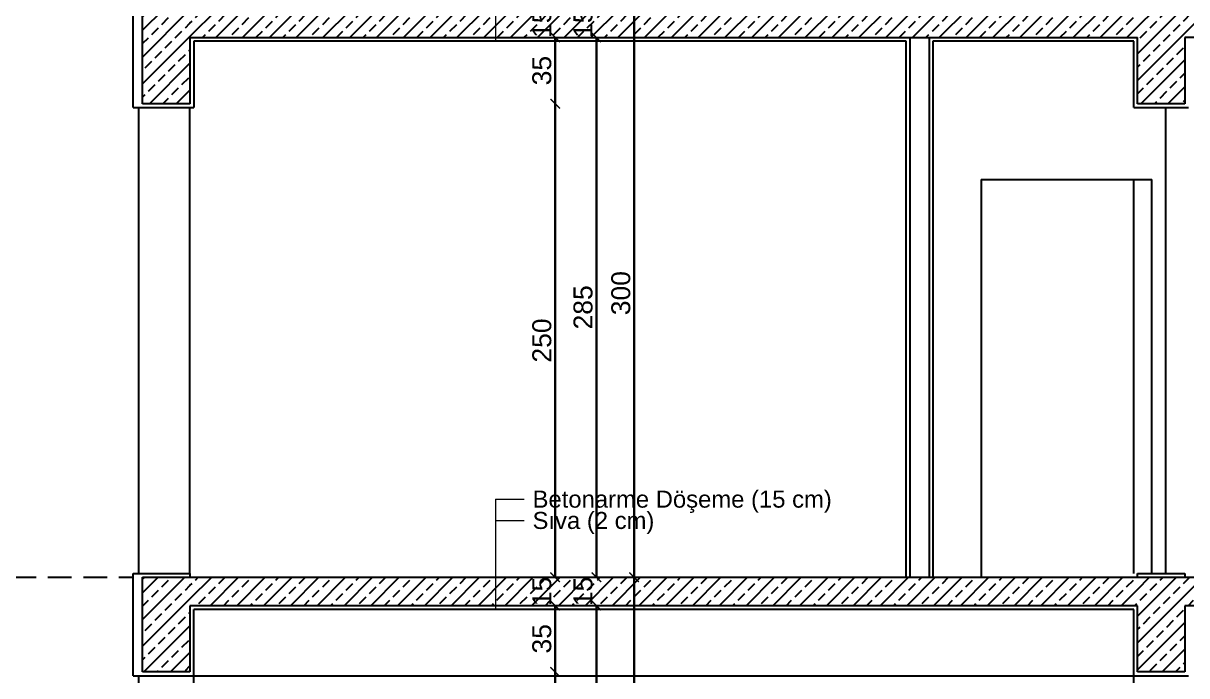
# Model space of a CAD drawing. Header units: millimetres. Extents: x 2232 to 85269, y -3593 to 5869.
# Drawn here: x 75888 to 76502, y 4588 to 4933 of the extents above; entities that cross this region are included whole.
import ezdxf

# ---------------------------------------------------------------- set-up
doc = ezdxf.new("R2010")
doc.units = ezdxf.units.MM
doc.linetypes.add('DASHED4', pattern=[18.75, 12.5, -6.25])
doc.layers.add('Standart', color=7, linetype='Continuous')
doc.layers.add('ölçü iç', color=170, linetype='Continuous', lineweight=9)
doc.layers.add('ÖLÇÜ İÇ', color=7, linetype='Continuous', lineweight=9)
doc.styles.add('arial_1_18', font='arial.ttf', dxfattribs={"height": 0.2})
doc.styles.get("Standard").update_dxf_attribs({"font": 'arial.ttf'})
doc.dimstyles.new('zulay iç ölçü', dxfattribs={"dimtxt": 10, "dimasz": 5, "dimexe": 0.18, "dimexo": 0, "dimgap": 2, "dimtad": 3, "dimdec": 0, "dimzin": 0, "dimdsep": 46, "dimtxsty": 'Standard', "dimblk": 'ARCHTICK', "dimcen": 0.09, "dimse1": 1, "dimse2": 1, "dimadec": 0, "dimazin": 0, "dimtfac": 1, "dimtdec": 0, "dimtix": 1, "dimtofl": 0, "dimtmove": 0, "dimatfit": 3, "dimldrblk": 'ARCHTICK', "dimfxl": 1, "dimtolj": 1, "dimtzin": 0, "dimarcsym": 0})
pattern_1 = [(45, (0, 0), (-7.07107, 7.07107), []), (45, (7.071, 0), (-7.07107, 7.07107), [5, -2.5])]

# ---------------------------------------------------------------- blocks, each defined once
blk = doc.blocks.new('IDE936Entity10960')
at = {"layer": 'Standart', "color": 123, "linetype": 'DASHED4', "lineweight": -3}
blk.add_lwpolyline([(-350, 450), (-5, 450)], dxfattribs=at)
blk = doc.blocks.new('IDE936Entity11018')
at = {"layer": 'Standart', "color": 173, "linetype": 'Continuous', "lineweight": 5}
for points in [[(186.29, 791.25), (186.29, 733)], [(186.29, 791.25), (201.29, 791.25)], [(186.29, 780), (201.29, 780)]]:
    blk.add_lwpolyline(points, dxfattribs=at)
at = {"layer": 'Standart', "color": 173, "linetype": 'Continuous', "lineweight": 5, "style": 'arial_1_18'}
for s, p in [('Betonarme Döşeme (15 cm)', (205.79, 786.75)), ('Sıva (2 cm)', (205.79, 775.5))]:
    blk.add_text(s, height=9, dxfattribs=at).set_placement(p)
blk = doc.blocks.new('IDE936Entity11025')
at = {"layer": 'Standart', "color": 173, "linetype": 'Continuous', "lineweight": 5}
for points in [[(186.29, 491.25), (186.29, 433)], [(186.29, 491.25), (201.29, 491.25)], [(186.29, 480), (201.29, 480)]]:
    blk.add_lwpolyline(points, dxfattribs=at)
at = {"layer": 'Standart', "color": 173, "linetype": 'Continuous', "lineweight": 5, "style": 'arial_1_18'}
for s, p in [('Betonarme Döşeme (15 cm)', (205.79, 486.75)), ('Sıva (2 cm)', (205.79, 475.5))]:
    blk.add_text(s, height=9, dxfattribs=at).set_placement(p)
blk = doc.blocks.new('IDE936Entity11077')
at = {"layer": 'Standart', "linetype": 'Continuous', "lineweight": -3}
h = blk.add_hatch(dxfattribs=at)
h.set_pattern_fill('ANSI33', color=171, scale=40, style=0)
h.set_pattern_definition(pattern_1)
h.paths.add_polyline_path([(550, 700), (525, 700), (525, 750), (550, 750)])
blk = doc.blocks.new('IDE936Entity11078')
at = {"layer": 'Standart', "linetype": 'Continuous', "lineweight": -3}
h = blk.add_hatch(dxfattribs=at)
h.set_pattern_fill('ANSI33', color=171, scale=40, style=0)
h.set_pattern_definition(pattern_1)
h.paths.add_polyline_path([(25, 700), (0, 700), (0, 750), (25, 750)])
blk = doc.blocks.new('IDE936Entity11079')
at = {"layer": 'Standart', "linetype": 'Continuous', "lineweight": -3}
h = blk.add_hatch(dxfattribs=at)
h.set_pattern_fill('ANSI33', color=171, scale=40, style=0)
h.set_pattern_definition(pattern_1)
h.paths.add_polyline_path([(525, 735), (25, 735), (25, 750), (525, 750)])
blk = doc.blocks.new('IDE936Entity11080')
at = {"layer": 'Standart', "linetype": 'Continuous', "lineweight": -3}
h = blk.add_hatch(dxfattribs=at)
h.set_pattern_fill('ANSI33', color=171, scale=40, style=0)
h.set_pattern_definition(pattern_1)
h.paths.add_polyline_path([(975, 735), (550, 735), (550, 750), (975, 750)])
blk = doc.blocks.new('IDE936Entity11086')
at = {"layer": 'Standart', "linetype": 'Continuous', "lineweight": -3}
h = blk.add_hatch(dxfattribs=at)
h.set_pattern_fill('ANSI33', color=171, scale=40, style=0)
h.set_pattern_definition(pattern_1)
h.paths.add_polyline_path([(25, 400), (0, 400), (0, 450), (25, 450)])
blk = doc.blocks.new('IDE936Entity11087')
at = {"layer": 'Standart', "linetype": 'Continuous', "lineweight": -3}
h = blk.add_hatch(dxfattribs=at)
h.set_pattern_fill('ANSI33', color=171, scale=40, style=0)
h.set_pattern_definition(pattern_1)
h.paths.add_polyline_path([(550, 400), (525, 400), (525, 450), (550, 450)])
blk = doc.blocks.new('IDE936Entity11094')
at = {"layer": 'Standart', "linetype": 'Continuous', "lineweight": -3}
h = blk.add_hatch(dxfattribs=at)
h.set_pattern_fill('ANSI33', color=171, scale=40, style=0)
h.set_pattern_definition(pattern_1)
h.paths.add_polyline_path([(525, 435), (25, 435), (25, 450), (525, 450)])
blk = doc.blocks.new('IDE936Entity11100')
at = {"layer": 'Standart', "linetype": 'Continuous', "lineweight": -3}
h = blk.add_hatch(dxfattribs=at)
h.set_pattern_fill('ANSI33', color=171, scale=40, style=0)
h.set_pattern_definition(pattern_1)
h.paths.add_polyline_path([(975, 435), (550, 435), (550, 450), (975, 450)])
blk = doc.blocks.new('IDE936Entity11205')
at = {"layer": 'Standart', "color": 159, "linetype": 'Continuous', "lineweight": -3}
blk.add_lwpolyline([(523, 452), (523, 660.05)], dxfattribs=at)
blk = doc.blocks.new('IDE936Entity11206')
at = {"layer": 'Standart', "color": 159, "linetype": 'Continuous', "lineweight": -3}
blk.add_lwpolyline([(-2, 452), (-2, 698)], dxfattribs=at)
blk = doc.blocks.new('IDE936Entity11208')
at = {"layer": 'Standart', "color": 159, "linetype": 'Continuous', "lineweight": -3}
blk.add_lwpolyline([(25, 452), (25, 698)], dxfattribs=at)
blk = doc.blocks.new('IDE936Entity11209')
at = {"layer": 'Standart', "color": 159, "linetype": 'Continuous', "lineweight": -3}
blk.add_lwpolyline([(540, 452), (540, 698)], dxfattribs=at)
blk = doc.blocks.new('IDE936Entity11210')
at = {"layer": 'Standart', "color": 159, "linetype": 'Continuous', "lineweight": -3}
blk.add_lwpolyline([(442.5, 660.05), (442.5, 450.05)], dxfattribs=at)
blk = doc.blocks.new('IDE936Entity11211')
at = {"layer": 'Standart', "color": 159, "linetype": 'Continuous', "lineweight": -3}
blk.add_lwpolyline([(532.5, 452), (532.5, 660.05)], dxfattribs=at)
blk = doc.blocks.new('IDE936Entity11212')
at = {"layer": 'Standart', "color": 159, "linetype": 'Continuous', "lineweight": -3}
blk.add_lwpolyline([(442.5, 660.05), (523, 660.05)], dxfattribs=at)
blk = doc.blocks.new('IDE936Entity11237')
at = {"layer": 'Standart', "color": 159, "linetype": 'Continuous', "lineweight": -3}
blk.add_lwpolyline([(-2, 52), (-2, 398)], dxfattribs=at)
blk = doc.blocks.new('IDE936Entity11238')
at = {"layer": 'Standart', "color": 159, "linetype": 'Continuous', "lineweight": -3}
blk.add_lwpolyline([(27, 52), (27, 398)], dxfattribs=at)
blk = doc.blocks.new('IDE936Entity11239')
at = {"layer": 'Standart', "color": 159, "linetype": 'Continuous', "lineweight": -3}
blk.add_lwpolyline([(523, 52), (523, 398)], dxfattribs=at)
blk = doc.blocks.new('IDE936Entity11253')
at = {"layer": 'Standart', "color": 159, "linetype": 'Continuous', "lineweight": -3}
blk.add_lwpolyline([(27, 398), (523, 398)], dxfattribs=at)
blk = doc.blocks.new('IDE936Entity11373')
at = {"layer": 'Standart', "color": 159, "linetype": 'Continuous', "lineweight": -3}
blk.add_lwpolyline([(525, 700), (525, 735)], dxfattribs=at)
blk = doc.blocks.new('IDE936Entity11374')
at = {"layer": 'Standart', "color": 159, "linetype": 'Continuous', "lineweight": -3}
blk.add_lwpolyline([(550, 700), (525, 700)], dxfattribs=at)
blk = doc.blocks.new('IDE936Entity11377')
at = {"layer": 'Standart', "color": 159, "linetype": 'Continuous', "lineweight": -3}
blk.add_lwpolyline([(0, 700), (0, 750)], dxfattribs=at)
blk = doc.blocks.new('IDE936Entity11378')
at = {"layer": 'Standart', "color": 159, "linetype": 'Continuous', "lineweight": -3}
blk.add_lwpolyline([(25, 700), (0, 700)], dxfattribs=at)
blk = doc.blocks.new('IDE936Entity11383')
at = {"layer": 'Standart', "color": 159, "linetype": 'Continuous', "lineweight": -3}
blk.add_lwpolyline([(25, 735), (405, 735)], dxfattribs=at)
blk = doc.blocks.new('IDE936Entity11384')
at = {"layer": 'Standart', "color": 159, "linetype": 'Continuous', "lineweight": -3}
blk.add_lwpolyline([(405, 735), (415, 735)], dxfattribs=at)
blk = doc.blocks.new('IDE936Entity11385')
at = {"layer": 'Standart', "color": 159, "linetype": 'Continuous', "lineweight": -3}
blk.add_lwpolyline([(415, 735), (525, 735)], dxfattribs=at)
blk = doc.blocks.new('IDE936Entity11386')
at = {"layer": 'Standart', "color": 159, "linetype": 'Continuous', "lineweight": -3}
blk.add_lwpolyline([(975, 735), (550, 735)], dxfattribs=at)
blk = doc.blocks.new('IDE936Entity11394')
at = {"layer": 'Standart', "color": 159, "linetype": 'Continuous', "lineweight": -3}
blk.add_lwpolyline([(0, 400), (0, 450)], dxfattribs=at)
blk = doc.blocks.new('IDE936Entity11395')
at = {"layer": 'Standart', "color": 159, "linetype": 'Continuous', "lineweight": -3}
blk.add_lwpolyline([(25, 400), (0, 400)], dxfattribs=at)
blk = doc.blocks.new('IDE936Entity11396')
at = {"layer": 'Standart', "color": 159, "linetype": 'Continuous', "lineweight": -3}
blk.add_lwpolyline([(0, 450), (25, 450)], dxfattribs=at)
blk = doc.blocks.new('IDE936Entity11397')
at = {"layer": 'Standart', "color": 159, "linetype": 'Continuous', "lineweight": -3}
blk.add_lwpolyline([(25, 450), (403, 450)], dxfattribs=at)
blk = doc.blocks.new('IDE936Entity11398')
at = {"layer": 'Standart', "color": 159, "linetype": 'Continuous', "lineweight": -3}
blk.add_lwpolyline([(405, 450), (415, 450)], dxfattribs=at)
blk = doc.blocks.new('IDE936Entity11399')
at = {"layer": 'Standart', "color": 159, "linetype": 'Continuous', "lineweight": -3}
blk.add_lwpolyline([(415, 450), (417, 450)], dxfattribs=at)
blk = doc.blocks.new('IDE936Entity11400')
at = {"layer": 'Standart', "color": 159, "linetype": 'Continuous', "lineweight": -3}
blk.add_lwpolyline([(525, 400), (525, 435)], dxfattribs=at)
blk = doc.blocks.new('IDE936Entity11401')
at = {"layer": 'Standart', "color": 159, "linetype": 'Continuous', "lineweight": -3}
blk.add_lwpolyline([(550, 400), (525, 400)], dxfattribs=at)
blk = doc.blocks.new('IDE936Entity11402')
at = {"layer": 'Standart', "color": 159, "linetype": 'Continuous', "lineweight": -3}
blk.add_lwpolyline([(525, 450.05), (550, 450)], dxfattribs=at)
blk = doc.blocks.new('IDE936Entity11403')
at = {"layer": 'Standart', "color": 159, "linetype": 'Continuous', "lineweight": -3}
blk.add_lwpolyline([(550, 450), (890, 450.05)], dxfattribs=at)
blk = doc.blocks.new('IDE936Entity11430')
at = {"layer": 'Standart', "color": 159, "linetype": 'Continuous', "lineweight": -3}
blk.add_lwpolyline([(25, 435), (25, 400)], dxfattribs=at)
blk = doc.blocks.new('IDE936Entity11431')
at = {"layer": 'Standart', "color": 159, "linetype": 'Continuous', "lineweight": -3}
blk.add_lwpolyline([(525, 435), (25, 435)], dxfattribs=at)
blk = doc.blocks.new('IDE936Entity11442')
at = {"layer": 'Standart', "color": 159, "linetype": 'Continuous', "lineweight": -3}
blk.add_lwpolyline([(550, 435), (550, 400)], dxfattribs=at)
blk = doc.blocks.new('IDE936Entity11443')
at = {"layer": 'Standart', "color": 159, "linetype": 'Continuous', "lineweight": -3}
blk.add_lwpolyline([(975, 435), (550, 435)], dxfattribs=at)
blk = doc.blocks.new('IDE936Entity11509')
at = {"layer": 'Standart', "color": 159, "linetype": 'Continuous', "lineweight": -3}
blk.add_lwpolyline([(550, 735), (550, 700)], dxfattribs=at)
blk = doc.blocks.new('IDE936Entity11510')
at = {"layer": 'Standart', "color": 159, "linetype": 'Continuous', "lineweight": -3}
blk.add_lwpolyline([(25, 735), (25, 700)], dxfattribs=at)
blk = doc.blocks.new('IDE936Entity11543')
at = {"layer": 'Standart', "color": 166, "linetype": 'Continuous', "lineweight": -3}
blk.add_lwpolyline([(405, 450), (405, 735)], dxfattribs=at)
blk = doc.blocks.new('IDE936Entity11544')
at = {"layer": 'Standart', "color": 166, "linetype": 'Continuous', "lineweight": -3}
blk.add_lwpolyline([(415, 735), (415, 450)], dxfattribs=at)
blk = doc.blocks.new('IDE936Entity11695')
at = {"layer": 'Standart', "color": 11, "linetype": 'Continuous', "lineweight": -3}
blk.add_lwpolyline([(523, 698), (540, 698)], dxfattribs=at)
blk = doc.blocks.new('IDE936Entity11696')
at = {"layer": 'Standart', "color": 11, "linetype": 'Continuous', "lineweight": -3}
blk.add_lwpolyline([(523, 698), (523, 733)], dxfattribs=at)
blk = doc.blocks.new('IDE936Entity11697')
at = {"layer": 'Standart', "color": 11, "linetype": 'Continuous', "lineweight": -3}
blk.add_lwpolyline([(523, 733), (417, 733)], dxfattribs=at)
blk = doc.blocks.new('IDE936Entity11698')
at = {"layer": 'Standart', "color": 11, "linetype": 'Continuous', "lineweight": -3}
blk.add_lwpolyline([(417, 733), (417, 450)], dxfattribs=at)
blk = doc.blocks.new('IDE936Entity11714')
at = {"layer": 'Standart', "color": 11, "linetype": 'Continuous', "lineweight": -3}
blk.add_lwpolyline([(525, 450.05), (525, 452)], dxfattribs=at)
blk = doc.blocks.new('IDE936Entity11715')
at = {"layer": 'Standart', "color": 11, "linetype": 'Continuous', "lineweight": -3}
blk.add_lwpolyline([(525, 452), (532.5, 452)], dxfattribs=at)
blk = doc.blocks.new('IDE936Entity11716')
at = {"layer": 'Standart', "color": 11, "linetype": 'Continuous', "lineweight": -3}
blk.add_lwpolyline([(550, 452), (550, 450)], dxfattribs=at)
blk = doc.blocks.new('IDE936Entity11717')
at = {"layer": 'Standart', "color": 11, "linetype": 'Continuous', "lineweight": -3}
blk.add_lwpolyline([(403, 450), (403, 733)], dxfattribs=at)
blk = doc.blocks.new('IDE936Entity11718')
at = {"layer": 'Standart', "color": 11, "linetype": 'Continuous', "lineweight": -3}
blk.add_lwpolyline([(403, 733), (27, 733)], dxfattribs=at)
blk = doc.blocks.new('IDE936Entity11719')
at = {"layer": 'Standart', "color": 11, "linetype": 'Continuous', "lineweight": -3}
blk.add_lwpolyline([(27, 733), (27, 698)], dxfattribs=at)
blk = doc.blocks.new('IDE936Entity11720')
at = {"layer": 'Standart', "color": 11, "linetype": 'Continuous', "lineweight": -3}
blk.add_lwpolyline([(-5, 698), (-5, 752)], dxfattribs=at)
blk = doc.blocks.new('IDE936Entity11743')
at = {"layer": 'Standart', "color": 11, "linetype": 'Continuous', "lineweight": -3}
blk.add_lwpolyline([(523, 398), (523, 433)], dxfattribs=at)
blk = doc.blocks.new('IDE936Entity11744')
at = {"layer": 'Standart', "color": 11, "linetype": 'Continuous', "lineweight": -3}
blk.add_lwpolyline([(523, 433), (27, 433)], dxfattribs=at)
blk = doc.blocks.new('IDE936Entity11745')
at = {"layer": 'Standart', "color": 11, "linetype": 'Continuous', "lineweight": -3}
blk.add_lwpolyline([(27, 398), (27, 433)], dxfattribs=at)
blk = doc.blocks.new('IDE936Entity11746')
at = {"layer": 'Standart', "color": 11, "linetype": 'Continuous', "lineweight": -3}
blk.add_lwpolyline([(-5, 398), (-5, 452)], dxfattribs=at)
blk = doc.blocks.new('IDE936Entity11747')
at = {"layer": 'Standart', "color": 11, "linetype": 'Continuous', "lineweight": -3}
blk.add_lwpolyline([(25, 452), (25, 450)], dxfattribs=at)
blk = doc.blocks.new('IDE936Entity11817')
at = {"layer": 'Standart', "color": 159, "linetype": 'Continuous', "lineweight": -3}
blk.add_lwpolyline([(523, 660.05), (532.5, 660.05)], dxfattribs=at)
blk = doc.blocks.new('IDE936Entity11854')
at = {"layer": 'Standart', "color": 159, "linetype": 'Continuous', "lineweight": -3}
blk.add_lwpolyline([(403, 450), (405, 450)], dxfattribs=at)
blk = doc.blocks.new('IDE936Entity11855')
at = {"layer": 'Standart', "color": 159, "linetype": 'Continuous', "lineweight": -3}
blk.add_lwpolyline([(417, 450), (442.5, 450.05)], dxfattribs=at)
blk = doc.blocks.new('IDE936Entity11856')
at = {"layer": 'Standart', "color": 159, "linetype": 'Continuous', "lineweight": -3}
blk.add_lwpolyline([(442.5, 450.05), (525, 450.05)], dxfattribs=at)
blk = doc.blocks.new('IDE936Entity11924')
at = {"layer": 'Standart', "color": 11, "linetype": 'Continuous', "lineweight": -3}
blk.add_lwpolyline([(540, 698), (552, 698)], dxfattribs=at)
blk = doc.blocks.new('IDE936Entity11927')
at = {"layer": 'Standart', "color": 11, "linetype": 'Continuous', "lineweight": -3}
blk.add_lwpolyline([(532.5, 452), (540, 452)], dxfattribs=at)
blk = doc.blocks.new('IDE936Entity11928')
at = {"layer": 'Standart', "color": 11, "linetype": 'Continuous', "lineweight": -3}
blk.add_lwpolyline([(540, 452), (550, 452)], dxfattribs=at)
blk = doc.blocks.new('IDE936Entity11929')
at = {"layer": 'Standart', "color": 11, "linetype": 'Continuous', "lineweight": -3}
blk.add_lwpolyline([(-5, 698), (27, 698)], dxfattribs=at)
blk = doc.blocks.new('IDE936Entity11937')
at = {"layer": 'Standart', "color": 11, "linetype": 'Continuous', "lineweight": -3}
blk.add_lwpolyline([(523, 398), (552, 398)], dxfattribs=at)
blk = doc.blocks.new('IDE936Entity11938')
at = {"layer": 'Standart', "color": 11, "linetype": 'Continuous', "lineweight": -3}
blk.add_lwpolyline([(-5, 398), (27, 398)], dxfattribs=at)
blk = doc.blocks.new('IDE936Entity11939')
at = {"layer": 'Standart', "color": 11, "linetype": 'Continuous', "lineweight": -3}
blk.add_lwpolyline([(-5, 452), (25, 452)], dxfattribs=at)
blk = doc.blocks.new('_ArchTick')
at = {"color": 0, "linetype": 'ByBlock', "const_width": 0.15}
blk.add_lwpolyline([(-0.5, -0.5), (0.5, 0.5)], dxfattribs=at)
blk = doc.blocks.new('*D2447')
at = {"layer": 'Defpoints', "color": 0, "transparency": 16777216}
for p in [(661197.5, -127078.54), (661197.5, -127093.54), (661204.5, -127093.54)]:
    blk.add_point(p, dxfattribs=at)
at = {"layer": 'ÖLÇÜ İÇ', "color": 0, "lineweight": -2, "transparency": 16777216}
for p, q in [((661204.5, -127078.54), (661204.5, -127073.54)), ((661204.5, -127093.54), (661204.5, -127098.54))]:
    blk.add_line(p, q, dxfattribs=at)
at = {"layer": 'ÖLÇÜ İÇ', "color": 0, "lineweight": -2, "transparency": 16777216, "xscale": 5, "yscale": 5, "zscale": 5}
for p, rotation in [((661204.5, -127078.54), 270), ((661204.5, -127093.54), 90)]:
    blk.add_blockref('_ArchTick', p, dxfattribs=dict(at, rotation=rotation))
at = {"layer": 'ÖLÇÜ İÇ', "color": 0, "transparency": 16777216, "insert": (661197.5, -127086.04), "char_height": 10, "attachment_point": 5, "rotation": 90}
blk.add_mtext('\\A1;15', dxfattribs=at)
blk = doc.blocks.new('*D2448')
at = {"layer": 'Defpoints', "color": 0, "transparency": 16777216}
for p in [(661197.5, -127093.54), (661177.16, -127128.54), (661204.5, -127128.54)]:
    blk.add_point(p, dxfattribs=at)
at = {"layer": 'ÖLÇÜ İÇ', "color": 0, "lineweight": -2, "transparency": 16777216}
blk.add_line((661204.5, -127093.54), (661204.5, -127128.54), dxfattribs=at)
at = {"layer": 'ÖLÇÜ İÇ', "color": 0, "lineweight": -2, "transparency": 16777216, "xscale": 5, "yscale": 5, "zscale": 5}
for p, rotation in [((661204.5, -127093.54), 90), ((661204.5, -127128.54), 270)]:
    blk.add_blockref('_ArchTick', p, dxfattribs=dict(at, rotation=rotation))
at = {"layer": 'ÖLÇÜ İÇ', "color": 0, "transparency": 16777216, "insert": (661197.5, -127111.04), "char_height": 10, "attachment_point": 5, "rotation": 90}
blk.add_mtext('\\A1;35', dxfattribs=at)
blk = doc.blocks.new('*D2449')
at = {"layer": 'Defpoints', "color": 0, "transparency": 16777216}
for p in [(661177.16, -127128.54), (661187, -127378.54), (661204.5, -127378.54)]:
    blk.add_point(p, dxfattribs=at)
at = {"layer": 'ÖLÇÜ İÇ', "color": 0, "lineweight": -2, "transparency": 16777216}
blk.add_line((661204.5, -127128.54), (661204.5, -127378.54), dxfattribs=at)
at = {"layer": 'ÖLÇÜ İÇ', "color": 0, "lineweight": -2, "transparency": 16777216, "xscale": 5, "yscale": 5, "zscale": 5}
for p, rotation in [((661204.5, -127128.54), 90), ((661204.5, -127378.54), 270)]:
    blk.add_blockref('_ArchTick', p, dxfattribs=dict(at, rotation=rotation))
at = {"layer": 'ÖLÇÜ İÇ', "color": 0, "transparency": 16777216, "insert": (661197.5, -127253.54), "char_height": 10, "attachment_point": 5, "rotation": 90}
blk.add_mtext('\\A1;250', dxfattribs=at)
blk = doc.blocks.new('*D2450')
at = {"layer": 'Defpoints', "color": 0, "transparency": 16777216}
for p in [(661246.19, -127078.54), (661246.19, -127378.54), (661246.19, -127378.54)]:
    blk.add_point(p, dxfattribs=at)
at = {"layer": 'ÖLÇÜ İÇ', "color": 0, "lineweight": -2, "transparency": 16777216}
blk.add_line((661246.19, -127078.54), (661246.19, -127378.54), dxfattribs=at)
at = {"layer": 'ÖLÇÜ İÇ', "color": 0, "lineweight": -2, "transparency": 16777216, "xscale": 5, "yscale": 5, "zscale": 5}
for p, rotation in [((661246.19, -127078.54), 90), ((661246.19, -127378.54), 270)]:
    blk.add_blockref('_ArchTick', p, dxfattribs=dict(at, rotation=rotation))
at = {"layer": 'ÖLÇÜ İÇ', "color": 0, "transparency": 16777216, "insert": (661239.19, -127228.54), "char_height": 10, "attachment_point": 5, "rotation": 90}
blk.add_mtext('\\A1;300', dxfattribs=at)
blk = doc.blocks.new('*D2462')
at = {"layer": 'Defpoints', "color": 0, "transparency": 16777216}
for p in [(661220.99, -127078.54), (661178.88, -127093.54), (661226.24, -127093.54)]:
    blk.add_point(p, dxfattribs=at)
at = {"layer": 'ÖLÇÜ İÇ', "color": 0, "lineweight": -2, "transparency": 16777216}
for p, q in [((661226.24, -127078.54), (661226.24, -127073.54)), ((661226.24, -127093.54), (661226.24, -127098.54))]:
    blk.add_line(p, q, dxfattribs=at)
at = {"layer": 'ÖLÇÜ İÇ', "color": 0, "lineweight": -2, "transparency": 16777216, "xscale": 5, "yscale": 5, "zscale": 5}
for p, rotation in [((661226.24, -127078.54), 270), ((661226.24, -127093.54), 90)]:
    blk.add_blockref('_ArchTick', p, dxfattribs=dict(at, rotation=rotation))
at = {"layer": 'ÖLÇÜ İÇ', "color": 0, "transparency": 16777216, "insert": (661219.24, -127086.04), "char_height": 10, "attachment_point": 5, "rotation": 90}
blk.add_mtext('\\A1;15', dxfattribs=at)
blk = doc.blocks.new('*D2463')
at = {"layer": 'Defpoints', "color": 0, "transparency": 16777216}
for p in [(661178.88, -127093.54), (661226.24, -127378.54), (661226.24, -127378.54)]:
    blk.add_point(p, dxfattribs=at)
at = {"layer": 'ÖLÇÜ İÇ', "color": 0, "lineweight": -2, "transparency": 16777216}
blk.add_line((661226.24, -127093.54), (661226.24, -127378.54), dxfattribs=at)
at = {"layer": 'ÖLÇÜ İÇ', "color": 0, "lineweight": -2, "transparency": 16777216, "xscale": 5, "yscale": 5, "zscale": 5}
for p, rotation in [((661226.24, -127093.54), 90), ((661226.24, -127378.54), 270)]:
    blk.add_blockref('_ArchTick', p, dxfattribs=dict(at, rotation=rotation))
at = {"layer": 'ÖLÇÜ İÇ', "color": 0, "transparency": 16777216, "insert": (661219.24, -127236.04), "char_height": 10, "attachment_point": 5, "rotation": 90}
blk.add_mtext('\\A1;285', dxfattribs=at)
blk = doc.blocks.new('*D2464')
at = {"layer": 'Defpoints', "color": 0, "transparency": 16777216}
for p in [(661197.5, -127378.54), (661197.5, -127393.54), (661204.5, -127393.54)]:
    blk.add_point(p, dxfattribs=at)
at = {"layer": 'ÖLÇÜ İÇ', "color": 0, "lineweight": -2, "transparency": 16777216}
for p, q in [((661204.5, -127378.54), (661204.5, -127373.54)), ((661204.5, -127393.54), (661204.5, -127398.54))]:
    blk.add_line(p, q, dxfattribs=at)
at = {"layer": 'ÖLÇÜ İÇ', "color": 0, "lineweight": -2, "transparency": 16777216, "xscale": 5, "yscale": 5, "zscale": 5}
for p, rotation in [((661204.5, -127378.54), 270), ((661204.5, -127393.54), 90)]:
    blk.add_blockref('_ArchTick', p, dxfattribs=dict(at, rotation=rotation))
at = {"layer": 'ÖLÇÜ İÇ', "color": 0, "transparency": 16777216, "insert": (661197.5, -127386.04), "char_height": 10, "attachment_point": 5, "rotation": 90}
blk.add_mtext('\\A1;15', dxfattribs=at)
blk = doc.blocks.new('*D2465')
at = {"layer": 'Defpoints', "color": 0, "transparency": 16777216}
for p in [(661197.5, -127393.54), (661177.16, -127428.54), (661204.5, -127428.54)]:
    blk.add_point(p, dxfattribs=at)
at = {"layer": 'ÖLÇÜ İÇ', "color": 0, "lineweight": -2, "transparency": 16777216}
blk.add_line((661204.5, -127393.54), (661204.5, -127428.54), dxfattribs=at)
at = {"layer": 'ÖLÇÜ İÇ', "color": 0, "lineweight": -2, "transparency": 16777216, "xscale": 5, "yscale": 5, "zscale": 5}
for p, rotation in [((661204.5, -127393.54), 90), ((661204.5, -127428.54), 270)]:
    blk.add_blockref('_ArchTick', p, dxfattribs=dict(at, rotation=rotation))
at = {"layer": 'ÖLÇÜ İÇ', "color": 0, "transparency": 16777216, "insert": (661197.5, -127411.04), "char_height": 10, "attachment_point": 5, "rotation": 90}
blk.add_mtext('\\A1;35', dxfattribs=at)
blk = doc.blocks.new('*D2466')
at = {"layer": 'Defpoints', "color": 0, "transparency": 16777216}
for p in [(661177.16, -127428.54), (661187, -127778.54), (661204.5, -127778.54)]:
    blk.add_point(p, dxfattribs=at)
at = {"layer": 'ÖLÇÜ İÇ', "color": 0, "lineweight": -2, "transparency": 16777216}
blk.add_line((661204.5, -127428.54), (661204.5, -127778.54), dxfattribs=at)
at = {"layer": 'ÖLÇÜ İÇ', "color": 0, "lineweight": -2, "transparency": 16777216, "xscale": 5, "yscale": 5, "zscale": 5}
for p, rotation in [((661204.5, -127428.54), 90), ((661204.5, -127778.54), 270)]:
    blk.add_blockref('_ArchTick', p, dxfattribs=dict(at, rotation=rotation))
at = {"layer": 'ÖLÇÜ İÇ', "color": 0, "transparency": 16777216, "insert": (661197.5, -127603.54), "char_height": 10, "attachment_point": 5, "rotation": 90}
blk.add_mtext('\\A1;350', dxfattribs=at)
blk = doc.blocks.new('*D2467')
at = {"layer": 'Defpoints', "color": 0, "transparency": 16777216}
for p in [(661246.19, -127378.54), (661246.19, -127778.54), (661246.19, -127778.54)]:
    blk.add_point(p, dxfattribs=at)
at = {"layer": 'ÖLÇÜ İÇ', "color": 0, "lineweight": -2, "transparency": 16777216}
blk.add_line((661246.19, -127378.54), (661246.19, -127778.54), dxfattribs=at)
at = {"layer": 'ÖLÇÜ İÇ', "color": 0, "lineweight": -2, "transparency": 16777216, "xscale": 5, "yscale": 5, "zscale": 5}
for p, rotation in [((661246.19, -127378.54), 90), ((661246.19, -127778.54), 270)]:
    blk.add_blockref('_ArchTick', p, dxfattribs=dict(at, rotation=rotation))
at = {"layer": 'ÖLÇÜ İÇ', "color": 0, "transparency": 16777216, "insert": (661239.19, -127578.54), "char_height": 10, "attachment_point": 5, "rotation": 90}
blk.add_mtext('\\A1;400', dxfattribs=at)
blk = doc.blocks.new('*D2468')
at = {"layer": 'Defpoints', "color": 0, "transparency": 16777216}
for p in [(661220.99, -127378.54), (661178.88, -127393.54), (661226.24, -127393.54)]:
    blk.add_point(p, dxfattribs=at)
at = {"layer": 'ÖLÇÜ İÇ', "color": 0, "lineweight": -2, "transparency": 16777216}
for p, q in [((661226.24, -127378.54), (661226.24, -127373.54)), ((661226.24, -127393.54), (661226.24, -127398.54))]:
    blk.add_line(p, q, dxfattribs=at)
at = {"layer": 'ÖLÇÜ İÇ', "color": 0, "lineweight": -2, "transparency": 16777216, "xscale": 5, "yscale": 5, "zscale": 5}
for p, rotation in [((661226.24, -127378.54), 270), ((661226.24, -127393.54), 90)]:
    blk.add_blockref('_ArchTick', p, dxfattribs=dict(at, rotation=rotation))
at = {"layer": 'ÖLÇÜ İÇ', "color": 0, "transparency": 16777216, "insert": (661219.24, -127386.04), "char_height": 10, "attachment_point": 5, "rotation": 90}
blk.add_mtext('\\A1;15', dxfattribs=at)
blk = doc.blocks.new('*D2469')
at = {"layer": 'Defpoints', "color": 0, "transparency": 16777216}
for p in [(661178.88, -127393.54), (661226.24, -127778.54), (661226.24, -127778.54)]:
    blk.add_point(p, dxfattribs=at)
at = {"layer": 'ÖLÇÜ İÇ', "color": 0, "lineweight": -2, "transparency": 16777216}
blk.add_line((661226.24, -127393.54), (661226.24, -127778.54), dxfattribs=at)
at = {"layer": 'ÖLÇÜ İÇ', "color": 0, "lineweight": -2, "transparency": 16777216, "xscale": 5, "yscale": 5, "zscale": 5}
for p, rotation in [((661226.24, -127393.54), 90), ((661226.24, -127778.54), 270)]:
    blk.add_blockref('_ArchTick', p, dxfattribs=dict(at, rotation=rotation))
at = {"layer": 'ÖLÇÜ İÇ', "color": 0, "transparency": 16777216, "insert": (661219.24, -127586.04), "char_height": 10, "attachment_point": 5, "rotation": 90}
blk.add_mtext('\\A1;385', dxfattribs=at)
blk = doc.blocks.new('DFGFDGHN')
at = {"layer": 'ÖLÇÜ İÇ'}
for base, p1, p2, picture, middle in [((661226.24, -127093.54), (661220.99, -127078.54), (661178.88, -127093.54), '*D2462', (661219.24, -127086.04)), ((661204.5, -127093.54), (661197.5, -127078.54), (661197.5, -127093.54), '*D2447', (661197.5, -127086.04)), ((661246.19, -127378.54), (661246.19, -127078.54), (661246.19, -127378.54), '*D2450', (661239.19, -127228.54)), ((661204.5, -127128.54), (661197.5, -127093.54), (661177.16, -127128.54), '*D2448', (661197.5, -127111.04)), ((661204.5, -127378.54), (661177.16, -127128.54), (661187, -127378.54), '*D2449', (661197.5, -127253.54)), ((661226.24, -127393.54), (661220.99, -127378.54), (661178.88, -127393.54), '*D2468', (661219.24, -127386.04)), ((661204.5, -127393.54), (661197.5, -127378.54), (661197.5, -127393.54), '*D2464', (661197.5, -127386.04)), ((661246.19, -127778.54), (661246.19, -127378.54), (661246.19, -127778.54), '*D2467', (661239.19, -127578.54)), ((661204.5, -127428.54), (661197.5, -127393.54), (661177.16, -127428.54), '*D2465', (661197.5, -127411.04)), ((661204.5, -127778.54), (661177.16, -127428.54), (661187, -127778.54), '*D2466', (661197.5, -127603.54))]:
    dim = blk.add_linear_dim(base=base, p1=p1, p2=p2, angle=90, dimstyle='zulay iç ölçü', dxfattribs=at)
    dim.commit()
    dim.dimension.update_dxf_attribs({"geometry": picture, "text_midpoint": middle})
for base, p1, p2, picture, middle in [((661226.24, -127378.54), (661178.88, -127093.54), (661226.24, -127378.54), '*D2463', (661219.24, -127236.04)), ((661226.24, -127778.54), (661178.88, -127393.54), (661226.24, -127778.54), '*D2469', (661219.24, -127586.04))]:
    dim = blk.add_linear_dim(base=base, p1=p1, p2=p2, angle=90, dimstyle='zulay iç ölçü', override={"dimtmove": 1}, dxfattribs=at)
    dim.commit()
    dim.dimension.update_dxf_attribs({"geometry": picture, "text_midpoint": middle})

msp = doc.modelspace()

# ---------------------------------------------------------------- block references
at = {"layer": 'Standart'}
for name in ['IDE936Entity11018', 'IDE936Entity11720', 'IDE936Entity11078', 'IDE936Entity11377', 'IDE936Entity11079', 'IDE936Entity11077', 'IDE936Entity11080', 'IDE936Entity11383', 'IDE936Entity11510', 'IDE936Entity11384', 'IDE936Entity11543', 'IDE936Entity11385', 'IDE936Entity11544', 'IDE936Entity11373', 'IDE936Entity11386', 'IDE936Entity11509', 'IDE936Entity11718', 'IDE936Entity11719', 'IDE936Entity11717', 'IDE936Entity11697', 'IDE936Entity11698', 'IDE936Entity11696', 'IDE936Entity11929', 'IDE936Entity11206', 'IDE936Entity11378', 'IDE936Entity11208', 'IDE936Entity11695', 'IDE936Entity11374', 'IDE936Entity11209', 'IDE936Entity11924', 'IDE936Entity11210', 'IDE936Entity11212', 'IDE936Entity11205', 'IDE936Entity11817', 'IDE936Entity11211', 'IDE936Entity11025', 'IDE936Entity11746', 'IDE936Entity11939', 'IDE936Entity11747', 'IDE936Entity11714', 'IDE936Entity11715', 'IDE936Entity11927', 'IDE936Entity11928', 'IDE936Entity11716', 'IDE936Entity10960', 'IDE936Entity11086', 'IDE936Entity11394', 'IDE936Entity11396', 'IDE936Entity11094', 'IDE936Entity11397', 'IDE936Entity11854', 'IDE936Entity11398', 'IDE936Entity11399', 'IDE936Entity11855', 'IDE936Entity11856', 'IDE936Entity11402', 'IDE936Entity11087', 'IDE936Entity11403', 'IDE936Entity11100', 'IDE936Entity11430', 'IDE936Entity11431', 'IDE936Entity11400', 'IDE936Entity11442', 'IDE936Entity11443', 'IDE936Entity11744', 'IDE936Entity11745', 'IDE936Entity11743', 'IDE936Entity11938', 'IDE936Entity11237', 'IDE936Entity11395', 'IDE936Entity11238', 'IDE936Entity11253', 'IDE936Entity11239', 'IDE936Entity11937', 'IDE936Entity11401']:
    msp.add_blockref(name, (75950.79, 4190.14), dxfattribs=at)
at = {"layer": 'ölçü iç', "lineweight": 30}
msp.add_blockref('DFGFDGHN', (-585035.99, 132018.68), dxfattribs=at)

doc.saveas('drawing.dxf')
